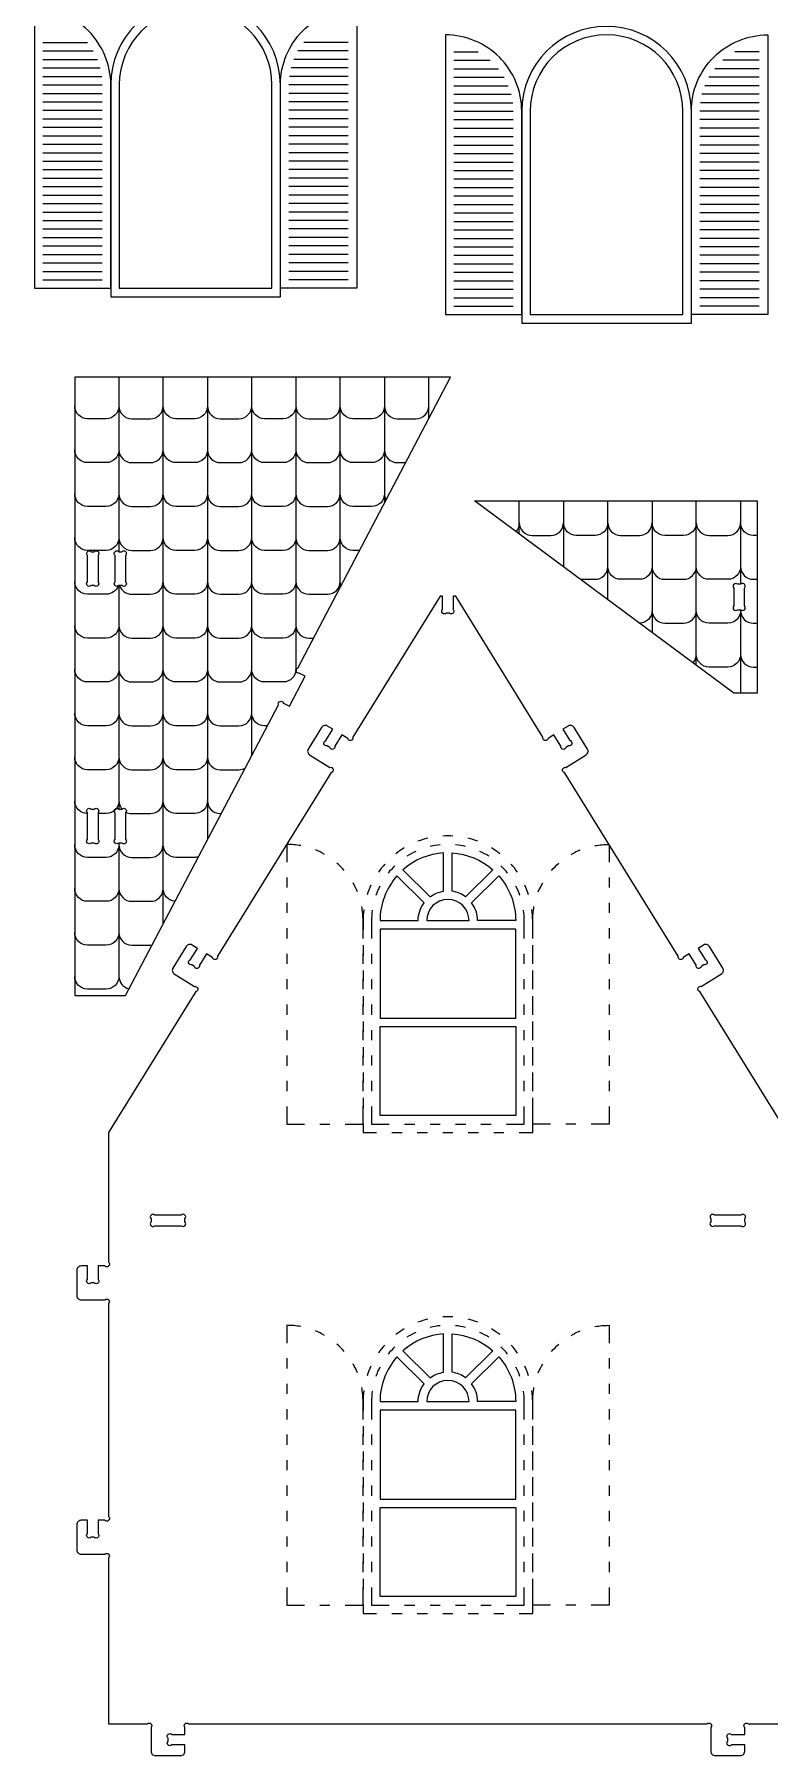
# Model space of a CAD drawing. Extents: x 3386 to 4524, y 988 to 1722.
# Drawn here: x 3386 to 3594, y 988.4 to 1475.6 of the extents above; entities that cross this region are included whole.
import ezdxf

# ---------------------------------------------------------------- set-up
doc = ezdxf.new("R2010")
doc.units = 0
doc.header["$MEASUREMENT"] = 0
doc.layers.add('LAYER1', color=18, linetype='CONTINUOUS')

msp = doc.modelspace()

# ---------------------------------------------------------------- linework, layer by layer
at = {"layer": 'LAYER1'}
for points in [[(3386, 1403.72), (3407.6, 1403.72), (3407.6, 1461.32, 0.414214), (3386, 1482.92)], [(3407.6, 1461.32), (3407.6, 1401.32), (3455.6, 1401.32), (3455.6, 1461.32, 1)], [(3410, 1461.32), (3410, 1403.72), (3453.2, 1403.72), (3453.2, 1461.32, 1)], [(3477.2, 1403.72), (3455.6, 1403.72), (3455.6, 1461.32, -0.414214), (3477.2, 1482.92)], [(3523.9, 1453.87), (3523.9, 1393.87), (3571.9, 1393.87), (3571.9, 1453.87, 1)], [(3502.3, 1396.27), (3523.9, 1396.27), (3523.9, 1453.87, 0.414214), (3502.3, 1475.47)], [(3526.3, 1453.87), (3526.3, 1396.27), (3569.5, 1396.27), (3569.5, 1453.87, 1)], [(3593.5, 1396.27), (3571.9, 1396.27), (3571.9, 1453.87, -0.414214), (3593.5, 1475.47)], [(3462.66, 1293.9), (3460.94, 1294.8, -1), (3460.5, 1296.23), (3503.74, 1378.53), (3397.4, 1378.53), (3397.4, 1203.56), (3411.8, 1203.56), (3455.04, 1285.85, -1), (3456.48, 1286.3), (3458.19, 1285.4)], [(3404, 1328.11), (3404, 1320.64, -1), (3402.93, 1319.57), (3402.06, 1319.57, -1), (3401, 1320.64), (3401, 1328.11, -1), (3402.06, 1329.17), (3402.93, 1329.17, -1)], [(3411.8, 1328.11), (3411.8, 1320.64, -1), (3410.73, 1319.57), (3409.86, 1319.57, -1), (3408.8, 1320.64), (3408.8, 1328.11, -1), (3409.86, 1329.17), (3410.73, 1329.17, -1)], [(3583.94, 1318.88), (3583.94, 1313.81, 1), (3585.01, 1312.74), (3585.88, 1312.74, 1), (3586.94, 1313.81), (3586.94, 1318.88, 1), (3585.88, 1319.94), (3585.01, 1319.94, 1)], [(3404, 1255.24), (3404, 1247.76, -1), (3402.93, 1246.7), (3402.06, 1246.7, -1), (3401, 1247.76), (3401, 1255.24, -1), (3402.06, 1256.3), (3402.93, 1256.3, -1)], [(3411.8, 1255.24), (3411.8, 1247.76, -1), (3410.73, 1246.7), (3409.86, 1246.7, -1), (3408.8, 1247.76), (3408.8, 1255.24, -1), (3409.86, 1256.3), (3410.73, 1256.3, -1)], [(3490.3, 1239.12), (3497.97, 1231.45, -0.125326), (3501.8, 1233.03), (3501.8, 1243.88, 0.166595)], [(3504.2, 1243.88, -0.166595), (3515.7, 1239.12), (3508.03, 1231.45, 0.125326), (3504.2, 1233.03)], [(3488.6, 1237.42, 0.182708), (3483.8, 1224.72), (3494.6, 1224.72, -0.161906), (3496.27, 1229.75)], [(3517.4, 1237.42, -0.182708), (3522.2, 1224.72), (3511.4, 1224.72, 0.161906), (3509.72, 1229.75)], [(3509, 1224.72, 1), (3497, 1224.72)], [(3420.06, 1138.36), (3427.53, 1138.36, 1), (3428.6, 1139.43), (3428.6, 1140.3, 1), (3427.53, 1141.36), (3420.06, 1141.36, 1), (3419, 1140.3), (3419, 1139.43, 1)], [(3578.46, 1138.36), (3585.93, 1138.36, 1), (3587, 1139.43), (3587, 1140.3, 1), (3585.93, 1141.36), (3578.46, 1141.36, 1), (3577.4, 1140.3), (3577.4, 1139.43, 1)], [(3490.3, 1102.96), (3497.97, 1095.29, -0.125326), (3501.8, 1096.88), (3501.8, 1107.73, 0.166595)], [(3504.2, 1107.73, -0.166595), (3515.7, 1102.96), (3508.03, 1095.29, 0.125326), (3504.2, 1096.88)], [(3488.6, 1101.26, 0.182708), (3483.8, 1088.56), (3494.6, 1088.56, -0.161906), (3496.27, 1093.59)], [(3517.4, 1101.26, -0.182708), (3522.2, 1088.56), (3511.4, 1088.56, 0.161906), (3509.72, 1093.59)], [(3509, 1088.56, 1), (3497, 1088.56)]]:
    msp.add_lwpolyline(points, format="xyb", close=True, dxfattribs=at)
for points in [[(3388.4, 1473.32), (3400.99, 1473.32)], [(3474.8, 1473.32), (3462.21, 1473.32)], [(3388.4, 1470.92), (3402.63, 1470.92)], [(3388.4, 1468.52), (3403.8, 1468.52)], [(3474.8, 1468.52), (3459.4, 1468.52)], [(3474.8, 1470.92), (3460.57, 1470.92)], [(3504.7, 1470.67), (3511.6, 1470.67)], [(3504.7, 1468.27), (3515, 1468.27)], [(3591.1, 1468.27), (3580.8, 1468.27)], [(3591.1, 1470.67), (3584.21, 1470.67)], [(3388.4, 1466.12), (3404.59, 1466.12)], [(3388.4, 1463.72), (3405.05, 1463.72)], [(3474.8, 1463.72), (3458.15, 1463.72)], [(3474.8, 1466.12), (3458.61, 1466.12)], [(3504.7, 1465.87), (3517.29, 1465.87)], [(3504.7, 1463.47), (3518.93, 1463.47)], [(3591.1, 1463.47), (3576.87, 1463.47)], [(3591.1, 1465.87), (3578.51, 1465.87)], [(3388.4, 1461.32), (3405.2, 1461.32)], [(3388.4, 1458.92), (3405.2, 1458.92)], [(3474.8, 1461.32), (3458, 1461.32)], [(3474.8, 1458.92), (3458, 1458.92)], [(3504.7, 1461.07), (3520.1, 1461.07)], [(3504.7, 1458.67), (3520.89, 1458.67)], [(3591.1, 1458.67), (3574.91, 1458.67)], [(3591.1, 1461.07), (3575.7, 1461.07)], [(3388.4, 1456.52), (3405.2, 1456.52)], [(3388.4, 1454.12), (3405.2, 1454.12)], [(3474.8, 1456.52), (3458, 1456.52)], [(3474.8, 1454.12), (3458, 1454.12)], [(3504.7, 1456.27), (3521.35, 1456.27)], [(3504.7, 1453.87), (3521.5, 1453.87)], [(3591.1, 1453.87), (3574.3, 1453.87)], [(3591.1, 1456.27), (3574.45, 1456.27)], [(3388.4, 1451.72), (3405.2, 1451.72)], [(3388.4, 1449.32), (3405.2, 1449.32)], [(3474.8, 1451.72), (3458, 1451.72)], [(3474.8, 1449.32), (3458, 1449.32)], [(3504.7, 1451.47), (3521.5, 1451.47)], [(3504.7, 1449.07), (3521.5, 1449.07)], [(3591.1, 1451.47), (3574.3, 1451.47)], [(3591.1, 1449.07), (3574.3, 1449.07)], [(3388.4, 1446.92), (3405.2, 1446.92)], [(3388.4, 1444.52), (3405.2, 1444.52)], [(3474.8, 1446.92), (3458, 1446.92)], [(3474.8, 1444.52), (3458, 1444.52)], [(3504.7, 1446.67), (3521.5, 1446.67)], [(3504.7, 1444.27), (3521.5, 1444.27)], [(3591.1, 1446.67), (3574.3, 1446.67)], [(3591.1, 1444.27), (3574.3, 1444.27)], [(3388.4, 1442.12), (3405.2, 1442.12)], [(3388.4, 1439.72), (3405.2, 1439.72)], [(3474.8, 1442.12), (3458, 1442.12)], [(3474.8, 1439.72), (3458, 1439.72)], [(3504.7, 1441.87), (3521.5, 1441.87)], [(3504.7, 1439.47), (3521.5, 1439.47)], [(3591.1, 1441.87), (3574.3, 1441.87)], [(3591.1, 1439.47), (3574.3, 1439.47)], [(3388.4, 1437.32), (3405.2, 1437.32)], [(3388.4, 1434.92), (3405.2, 1434.92)], [(3388.4, 1432.52), (3405.2, 1432.52)], [(3474.8, 1437.32), (3458, 1437.32)], [(3474.8, 1434.92), (3458, 1434.92)], [(3474.8, 1432.52), (3458, 1432.52)], [(3504.7, 1437.07), (3521.5, 1437.07)], [(3504.7, 1434.67), (3521.5, 1434.67)], [(3591.1, 1437.07), (3574.3, 1437.07)], [(3591.1, 1434.67), (3574.3, 1434.67)], [(3388.4, 1430.12), (3405.2, 1430.12)], [(3388.4, 1427.72), (3405.2, 1427.72)], [(3474.8, 1430.12), (3458, 1430.12)], [(3474.8, 1427.72), (3458, 1427.72)], [(3504.7, 1432.27), (3521.5, 1432.27)], [(3504.7, 1429.87), (3521.5, 1429.87)], [(3591.1, 1432.27), (3574.3, 1432.27)], [(3591.1, 1429.87), (3574.3, 1429.87)], [(3388.4, 1425.32), (3405.2, 1425.32)], [(3388.4, 1422.92), (3405.2, 1422.92)], [(3474.8, 1425.32), (3458, 1425.32)], [(3474.8, 1422.92), (3458, 1422.92)], [(3504.7, 1427.47), (3521.5, 1427.47)], [(3504.7, 1425.07), (3521.5, 1425.07)], [(3591.1, 1427.47), (3574.3, 1427.47)], [(3591.1, 1425.07), (3574.3, 1425.07)], [(3388.4, 1420.52), (3405.2, 1420.52)], [(3388.4, 1418.12), (3405.2, 1418.12)], [(3474.8, 1420.52), (3458, 1420.52)], [(3474.8, 1418.12), (3458, 1418.12)], [(3504.7, 1422.67), (3521.5, 1422.67)], [(3504.7, 1420.27), (3521.5, 1420.27)], [(3504.7, 1417.87), (3521.5, 1417.87)], [(3591.1, 1422.67), (3574.3, 1422.67)], [(3591.1, 1420.27), (3574.3, 1420.27)], [(3591.1, 1417.87), (3574.3, 1417.87)], [(3388.4, 1415.72), (3405.2, 1415.72)], [(3388.4, 1413.32), (3405.2, 1413.32)], [(3474.8, 1415.72), (3458, 1415.72)], [(3474.8, 1413.32), (3458, 1413.32)], [(3504.7, 1415.47), (3521.5, 1415.47)], [(3504.7, 1413.07), (3521.5, 1413.07)], [(3591.1, 1415.47), (3574.3, 1415.47)], [(3591.1, 1413.07), (3574.3, 1413.07)], [(3388.4, 1410.92), (3405.2, 1410.92)], [(3388.4, 1408.52), (3405.2, 1408.52)], [(3474.8, 1410.92), (3458, 1410.92)], [(3474.8, 1408.52), (3458, 1408.52)], [(3504.7, 1410.67), (3521.5, 1410.67)], [(3504.7, 1408.27), (3521.5, 1408.27)], [(3591.1, 1410.67), (3574.3, 1410.67)], [(3591.1, 1408.27), (3574.3, 1408.27)], [(3388.4, 1406.12), (3405.2, 1406.12)], [(3474.8, 1406.12), (3458, 1406.12)], [(3504.7, 1405.87), (3521.5, 1405.87)], [(3504.7, 1403.47), (3521.5, 1403.47)], [(3591.1, 1405.87), (3574.3, 1405.87)], [(3591.1, 1403.47), (3574.3, 1403.47)], [(3504.7, 1401.07), (3521.5, 1401.07)], [(3504.7, 1398.67), (3521.5, 1398.67)], [(3591.1, 1401.07), (3574.3, 1401.07)], [(3591.1, 1398.67), (3574.3, 1398.67)], [(3409.92, 1378.53), (3409.92, 1329.17)], [(3422.44, 1223.82), (3422.44, 1378.53)], [(3434.97, 1378.53), (3434.97, 1247.65)], [(3447.49, 1271.48), (3447.49, 1378.53)], [(3460.01, 1378.53), (3460.01, 1295.32)], [(3472.54, 1319.15), (3472.54, 1378.53)], [(3485.06, 1378.53), (3485.06, 1342.98)], [(3497.59, 1366.81), (3497.59, 1378.53)], [(3523.22, 1334.16), (3523.22, 1343.54)], [(3535.74, 1343.54), (3535.74, 1324.88)], [(3548.27, 1315.59), (3548.27, 1343.54)], [(3560.79, 1343.54), (3560.79, 1306.31)], [(3573.31, 1297.02), (3573.31, 1343.54)], [(3585.84, 1343.54), (3585.84, 1319.94)], [(3409.92, 1319.57), (3409.92, 1256.3)], [(3585.84, 1312.74), (3585.84, 1289.14)], [(3457.4, 1236.98), (3457.4, 1234.1)], [(3548.6, 1236.98), (3548.6, 1234.1)], [(3457.4, 1229.77), (3457.4, 1226.89)], [(3548.6, 1229.77), (3548.6, 1226.89)], [(3479, 1224.72), (3479, 1222.1)], [(3481.4, 1224.72), (3481.4, 1219.69)], [(3457.4, 1222.57), (3457.4, 1219.69)], [(3548.6, 1222.57), (3548.6, 1219.69)], [(3457.4, 1215.36), (3457.4, 1212.48)], [(3479, 1217.77), (3479, 1214.89)], [(3479, 1212.49), (3479, 1215.37)], [(3481.4, 1215.37), (3481.4, 1212.49)], [(3524.6, 1212.49), (3524.6, 1215.37)], [(3527, 1214.89), (3527, 1217.77)], [(3527, 1212.49), (3527, 1215.37)], [(3548.6, 1215.36), (3548.6, 1212.48)], [(3479, 1210.57), (3479, 1207.69)], [(3527, 1207.69), (3527, 1210.57)], [(3457.4, 1208.16), (3457.4, 1205.28)], [(3479, 1205.28), (3479, 1208.17)], [(3481.4, 1208.17), (3481.4, 1205.28)], [(3524.6, 1205.28), (3524.6, 1208.17)], [(3527, 1205.28), (3527, 1208.17)], [(3548.6, 1208.16), (3548.6, 1205.28)], [(3457.4, 1200.95), (3457.4, 1198.07)], [(3479, 1203.36), (3479, 1200.48)], [(3479, 1198.08), (3479, 1200.96)], [(3481.4, 1200.96), (3481.4, 1198.08)], [(3524.6, 1198.08), (3524.6, 1200.96)], [(3527, 1200.48), (3527, 1203.36)], [(3527, 1198.08), (3527, 1200.96)], [(3548.6, 1200.95), (3548.6, 1198.07)], [(3457.4, 1193.75), (3457.4, 1190.87)], [(3479, 1196.16), (3479, 1193.28)], [(3479, 1190.87), (3479, 1193.76)], [(3481.4, 1193.76), (3481.4, 1190.87)], [(3524.6, 1190.87), (3524.6, 1193.76)], [(3527, 1193.28), (3527, 1196.16)], [(3527, 1190.87), (3527, 1193.76)], [(3548.6, 1193.75), (3548.6, 1190.87)], [(3479, 1188.95), (3479, 1186.07)], [(3527, 1186.07), (3527, 1188.95)], [(3457.4, 1186.54), (3457.4, 1183.66)], [(3479, 1183.67), (3479, 1186.55)], [(3481.4, 1186.55), (3481.4, 1183.67)], [(3524.6, 1183.67), (3524.6, 1186.55)], [(3527, 1183.67), (3527, 1186.55)], [(3548.6, 1186.54), (3548.6, 1183.66)], [(3457.4, 1179.34), (3457.4, 1176.46)], [(3479, 1181.75), (3479, 1178.87)], [(3479, 1176.47), (3479, 1179.35)], [(3481.4, 1179.35), (3481.4, 1176.47)], [(3524.6, 1176.47), (3524.6, 1179.35)], [(3527, 1178.87), (3527, 1181.75)], [(3527, 1176.47), (3527, 1179.35)], [(3548.6, 1179.34), (3548.6, 1176.46)], [(3479, 1174.54), (3479, 1171.66)], [(3527, 1171.66), (3527, 1174.54)], [(3457.4, 1172.14), (3457.4, 1167.12)], [(3473.96, 1167.12), (3479, 1167.12), (3479, 1172.14)], [(3481.4, 1172.14), (3481.4, 1167.12), (3486.43, 1167.12)], [(3519.57, 1167.12), (3524.6, 1167.12), (3524.6, 1172.14)], [(3532.03, 1167.12), (3527, 1167.12), (3527, 1172.14)], [(3548.6, 1172.14), (3548.6, 1167.12)], [(3457.4, 1167.12), (3462.43, 1167.12)], [(3466.76, 1167.12), (3469.64, 1167.12)], [(3479, 1167.34), (3479, 1164.72), (3482.82, 1164.72)], [(3487.15, 1164.72), (3490.03, 1164.72)], [(3490.75, 1167.12), (3493.63, 1167.12)], [(3494.35, 1164.72), (3497.23, 1164.72)], [(3497.95, 1167.12), (3500.84, 1167.12)], [(3501.56, 1164.72), (3504.44, 1164.72)], [(3505.16, 1167.12), (3508.04, 1167.12)], [(3508.76, 1164.72), (3511.64, 1164.72)], [(3512.36, 1167.12), (3515.24, 1167.12)], [(3515.97, 1164.72), (3518.85, 1164.72)], [(3523.17, 1164.72), (3527, 1164.72), (3527, 1167.34)], [(3539.24, 1167.12), (3536.36, 1167.12)], [(3548.6, 1167.12), (3543.56, 1167.12)], [(3457.4, 1100.82), (3457.4, 1097.94)], [(3548.6, 1100.82), (3548.6, 1097.94)], [(3457.4, 1093.62), (3457.4, 1090.74)], [(3548.6, 1093.62), (3548.6, 1090.74)], [(3479, 1088.56), (3479, 1085.94)], [(3481.4, 1088.56), (3481.4, 1083.54)], [(3457.4, 1086.41), (3457.4, 1083.53)], [(3548.6, 1086.41), (3548.6, 1083.53)], [(3457.4, 1079.21), (3457.4, 1076.33)], [(3479, 1081.62), (3479, 1078.74)], [(3479, 1076.33), (3479, 1079.22)], [(3481.4, 1079.22), (3481.4, 1076.33)], [(3524.6, 1076.33), (3524.6, 1079.22)], [(3527, 1078.74), (3527, 1081.62)], [(3527, 1076.33), (3527, 1079.22)], [(3548.6, 1079.21), (3548.6, 1076.33)], [(3457.4, 1072), (3457.4, 1069.12)], [(3479, 1074.41), (3479, 1071.53)], [(3479, 1069.13), (3479, 1072.01)], [(3481.4, 1072.01), (3481.4, 1069.13)], [(3524.6, 1069.13), (3524.6, 1072.01)], [(3527, 1071.53), (3527, 1074.41)], [(3527, 1069.13), (3527, 1072.01)], [(3548.6, 1072), (3548.6, 1069.12)], [(3479, 1067.21), (3479, 1064.33)], [(3527, 1064.33), (3527, 1067.21)], [(3457.4, 1064.8), (3457.4, 1061.92)], [(3479, 1061.92), (3479, 1064.81)], [(3481.4, 1064.81), (3481.4, 1061.92)], [(3524.6, 1061.92), (3524.6, 1064.81)], [(3527, 1061.92), (3527, 1064.81)], [(3548.6, 1064.8), (3548.6, 1061.92)], [(3457.4, 1057.6), (3457.4, 1054.71)], [(3479, 1060), (3479, 1057.12)], [(3479, 1054.72), (3479, 1057.6)], [(3481.4, 1057.6), (3481.4, 1054.72)], [(3524.6, 1054.72), (3524.6, 1057.6)], [(3527, 1057.12), (3527, 1060)], [(3527, 1054.72), (3527, 1057.6)], [(3548.6, 1057.6), (3548.6, 1054.71)], [(3479, 1052.8), (3479, 1049.92)], [(3527, 1049.92), (3527, 1052.8)], [(3457.4, 1050.39), (3457.4, 1047.51)], [(3479, 1047.52), (3479, 1050.4)], [(3481.4, 1050.4), (3481.4, 1047.52)], [(3524.6, 1047.52), (3524.6, 1050.4)], [(3527, 1047.52), (3527, 1050.4)], [(3548.6, 1050.39), (3548.6, 1047.51)], [(3457.4, 1043.19), (3457.4, 1040.3)], [(3479, 1045.6), (3479, 1042.71)], [(3479, 1040.31), (3479, 1043.19)], [(3481.4, 1043.19), (3481.4, 1040.31)], [(3524.6, 1040.31), (3524.6, 1043.19)], [(3527, 1042.71), (3527, 1045.6)], [(3527, 1040.31), (3527, 1043.19)], [(3548.6, 1043.19), (3548.6, 1040.3)], [(3479, 1038.39), (3479, 1035.51)], [(3527, 1035.51), (3527, 1038.39)], [(3457.4, 1035.98), (3457.4, 1030.96)], [(3473.96, 1030.96), (3479, 1030.96), (3479, 1035.99)], [(3481.4, 1035.99), (3481.4, 1030.96), (3486.43, 1030.96)], [(3519.57, 1030.96), (3524.6, 1030.96), (3524.6, 1035.99)], [(3532.03, 1030.96), (3527, 1030.96), (3527, 1035.99)], [(3548.6, 1035.98), (3548.6, 1030.96)], [(3457.4, 1030.96), (3462.43, 1030.96)], [(3466.76, 1030.96), (3469.64, 1030.96)], [(3479, 1031.19), (3479, 1028.56), (3482.82, 1028.56)], [(3487.15, 1028.56), (3490.03, 1028.56)], [(3490.75, 1030.96), (3493.63, 1030.96)], [(3494.35, 1028.56), (3497.23, 1028.56)], [(3497.95, 1030.96), (3500.84, 1030.96)], [(3501.56, 1028.56), (3504.44, 1028.56)], [(3505.16, 1030.96), (3508.04, 1030.96)], [(3508.76, 1028.56), (3511.64, 1028.56)], [(3512.36, 1030.96), (3515.24, 1030.96)], [(3515.97, 1028.56), (3518.85, 1028.56)], [(3523.17, 1028.56), (3527, 1028.56), (3527, 1031.19)], [(3539.24, 1030.96), (3536.36, 1030.96)], [(3548.6, 1030.96), (3543.56, 1030.96)]]:
    msp.add_lwpolyline(points, dxfattribs=at)
for points in [[(3409.92, 1370.41, -0.414214), (3406.32, 1366.81), (3401, 1366.81, -0.414214), (3397.4, 1370.41)], [(3409.92, 1370.41, 0.414214), (3413.52, 1366.81), (3418.84, 1366.81, 0.414214), (3422.44, 1370.41)], [(3434.97, 1370.41, -0.414214), (3431.37, 1366.81), (3426.04, 1366.81, -0.414214), (3422.44, 1370.41)], [(3434.97, 1370.41, 0.414214), (3438.57, 1366.81), (3443.89, 1366.81, 0.414214), (3447.49, 1370.41)], [(3460.01, 1370.41, -0.414214), (3456.41, 1366.81), (3451.09, 1366.81, -0.414214), (3447.49, 1370.41)], [(3460.01, 1370.41, 0.414214), (3463.61, 1366.81), (3468.94, 1366.81, 0.414214), (3472.54, 1370.41)], [(3485.06, 1370.41, -0.414214), (3481.46, 1366.81), (3476.14, 1366.81, -0.414214), (3472.54, 1370.41)], [(3485.06, 1370.41, 0.414214), (3488.66, 1366.81), (3493.99, 1366.81, 0.414214), (3497.59, 1370.41)], [(3409.92, 1357.99, -0.414214), (3406.32, 1354.39), (3401, 1354.39, -0.414214), (3397.4, 1357.99)], [(3409.92, 1357.99, 0.414214), (3413.52, 1354.39), (3418.84, 1354.39, 0.414214), (3422.44, 1357.99)], [(3434.97, 1357.99, -0.414214), (3431.37, 1354.39), (3426.04, 1354.39, -0.414214), (3422.44, 1357.99)], [(3434.97, 1357.99, 0.414214), (3438.57, 1354.39), (3443.89, 1354.39, 0.414214), (3447.49, 1357.99)], [(3460.01, 1357.99, -0.414214), (3456.41, 1354.39), (3451.09, 1354.39, -0.414214), (3447.49, 1357.99)], [(3460.01, 1357.99, 0.414214), (3463.61, 1354.39), (3468.94, 1354.39, 0.414214), (3472.54, 1357.99)], [(3485.06, 1357.99, -0.414214), (3481.46, 1354.39), (3476.14, 1354.39, -0.414214), (3472.54, 1357.99)], [(3485.06, 1357.99, 0.414214), (3488.66, 1354.39), (3491.06, 1354.39)], [(3409.92, 1345.57, -0.414214), (3406.32, 1341.97), (3401, 1341.97, -0.414214), (3397.4, 1345.57)], [(3409.92, 1345.57, 0.414214), (3413.52, 1341.97), (3418.84, 1341.97, 0.414214), (3422.44, 1345.57)], [(3434.97, 1345.57, -0.414214), (3431.37, 1341.97), (3426.04, 1341.97, -0.414214), (3422.44, 1345.57)], [(3434.97, 1345.57, 0.414214), (3438.57, 1341.97), (3443.89, 1341.97, 0.414214), (3447.49, 1345.57)], [(3460.01, 1345.57, -0.414214), (3456.41, 1341.97), (3451.09, 1341.97, -0.414214), (3447.49, 1345.57)], [(3460.01, 1345.57, 0.414214), (3463.61, 1341.97), (3468.94, 1341.97, 0.414214), (3472.54, 1345.57)], [(3485.06, 1345.57, -0.414214), (3481.46, 1341.97), (3476.14, 1341.97, -0.414214), (3472.54, 1345.57)], [(3485.06, 1345.57, 0.126595), (3485.51, 1343.83)], [(3523.22, 1337.37, -0.191627), (3522.24, 1334.89)], [(3523.22, 1337.37, 0.414214), (3526.82, 1333.77), (3532.14, 1333.77, 0.414214), (3535.74, 1337.37)], [(3548.27, 1337.37, -0.414214), (3544.67, 1333.77), (3539.34, 1333.77, -0.414214), (3535.74, 1337.37)], [(3548.27, 1337.37, 0.414214), (3551.87, 1333.77), (3557.19, 1333.77, 0.414214), (3560.79, 1337.37)], [(3573.31, 1337.37, -0.414214), (3569.71, 1333.77), (3564.39, 1333.77, -0.414214), (3560.79, 1337.37)], [(3573.31, 1337.37, 0.414214), (3576.91, 1333.77), (3582.24, 1333.77, 0.414214), (3585.84, 1337.37)], [(3590.54, 1333.77), (3589.44, 1333.77, -0.414214), (3585.84, 1337.37)], [(3409.92, 1333.15, -0.414214), (3406.32, 1329.55), (3401, 1329.55, -0.414214), (3397.4, 1333.15)], [(3409.92, 1333.15, 0.414214), (3413.52, 1329.55), (3418.84, 1329.55, 0.414214), (3422.44, 1333.15)], [(3434.97, 1333.15, -0.414214), (3431.37, 1329.55), (3426.04, 1329.55, -0.414214), (3422.44, 1333.15)], [(3434.97, 1333.15, 0.414214), (3438.57, 1329.55), (3443.89, 1329.55, 0.414214), (3447.49, 1333.15)], [(3460.01, 1333.15, -0.414214), (3456.41, 1329.55), (3451.09, 1329.55, -0.414214), (3447.49, 1333.15)], [(3460.01, 1333.15, 0.414214), (3463.61, 1329.55), (3468.94, 1329.55, 0.414214), (3472.54, 1333.15)], [(3478, 1329.55), (3476.14, 1329.55, -0.414214), (3472.54, 1333.15)], [(3409.73, 1319.57, -0.321452), (3406.32, 1317.13), (3401, 1317.13, -0.414214), (3397.4, 1320.73)], [(3410.11, 1319.57, 0.321452), (3413.52, 1317.13), (3418.84, 1317.13, 0.414214), (3422.44, 1320.73)], [(3434.97, 1320.73, -0.414214), (3431.37, 1317.13), (3426.04, 1317.13, -0.414214), (3422.44, 1320.73)], [(3434.97, 1320.73, 0.414214), (3438.57, 1317.13), (3443.89, 1317.13, 0.414214), (3447.49, 1320.73)], [(3460.01, 1320.73, -0.414214), (3456.41, 1317.13), (3451.09, 1317.13, -0.414214), (3447.49, 1320.73)], [(3460.01, 1320.73, 0.414214), (3463.61, 1317.13), (3468.94, 1317.13, 0.414214), (3472.54, 1320.73)], [(3472.74, 1319.54, -0.084679), (3472.54, 1320.73)], [(3535.74, 1324.95, -0.004646), (3535.74, 1324.88)], [(3535.74, 1324.95, 0.004711), (3535.74, 1324.88)], [(3540.51, 1321.35), (3544.67, 1321.35, 0.414214), (3548.27, 1324.95)], [(3560.79, 1324.95, -0.414214), (3557.19, 1321.35), (3551.87, 1321.35, -0.414214), (3548.27, 1324.95)], [(3560.79, 1324.95, 0.414214), (3564.39, 1321.35), (3569.71, 1321.35, 0.414214), (3573.31, 1324.95)], [(3585.84, 1324.95, -0.414214), (3582.24, 1321.35), (3576.91, 1321.35, -0.414214), (3573.31, 1324.95)], [(3585.84, 1324.95, 0.414214), (3589.44, 1321.35), (3590.54, 1321.35)], [(3599, 1164.72), (3574.33, 1204.65, -1), (3574.68, 1206.11), (3580.41, 1209.66, 0.414214), (3580.8, 1211.31), (3577.02, 1217.43, 0.414214), (3575.36, 1217.82), (3573.83, 1216.88), (3575.8, 1213.7, -1), (3575.45, 1212.23), (3574.71, 1211.78, -1), (3573.24, 1212.12), (3571.28, 1215.3), (3569.63, 1214.28, -1), (3568.17, 1214.63), (3536.04, 1266.65, -1), (3536.38, 1268.12), (3542.11, 1271.66, 0.414214), (3542.51, 1273.31), (3538.72, 1279.43, 0.414214), (3537.07, 1279.82), (3535.54, 1278.88), (3537.5, 1275.7, -1), (3537.16, 1274.24), (3536.41, 1273.78, -1), (3534.95, 1274.12), (3532.99, 1277.3), (3531.34, 1276.28, -1), (3529.88, 1276.63), (3505.21, 1316.56), (3504.5, 1316.56), (3504.5, 1312.83, -1), (3503.43, 1311.76), (3502.56, 1311.76, -1), (3501.5, 1312.83), (3501.5, 1316.56), (3500.78, 1316.56), (3476.12, 1276.63, -1), (3474.66, 1276.28), (3473.01, 1277.3), (3471.04, 1274.12, -1), (3469.58, 1273.78), (3468.84, 1274.24, -1), (3468.49, 1275.7), (3470.46, 1278.88), (3468.92, 1279.82, 0.414214), (3467.27, 1279.43), (3463.49, 1273.31, 0.414214), (3463.88, 1271.66), (3469.61, 1268.12, -1), (3469.96, 1266.65), (3437.82, 1214.63, -1), (3436.36, 1214.28), (3434.71, 1215.3), (3432.75, 1212.12, -1), (3431.29, 1211.78), (3430.54, 1212.23, -1), (3430.2, 1213.7), (3432.16, 1216.88), (3430.63, 1217.82, 0.414214), (3428.98, 1217.43), (3425.19, 1211.31, 0.414214), (3425.58, 1209.66), (3431.32, 1206.11, -1), (3431.66, 1204.65), (3407, 1164.72), (3407, 1128.03, -1), (3405.93, 1126.96), (3404, 1126.96), (3404, 1123.23, -1), (3402.93, 1122.16), (3402.06, 1122.16, -1), (3401, 1123.23), (3401, 1126.96), (3399.2, 1126.96, 0.414214), (3398, 1125.76), (3398, 1118.56, 0.414214), (3399.2, 1117.36), (3405.93, 1117.36, -1), (3407, 1116.3), (3407, 1056.03, -1), (3405.93, 1054.96), (3404, 1054.96), (3404, 1051.23, -1), (3402.93, 1050.16), (3402.06, 1050.16, -1), (3401, 1051.23), (3401, 1054.96), (3399.2, 1054.96, 0.414214), (3398, 1053.76), (3398, 1046.56, 0.414214), (3399.2, 1045.36), (3405.93, 1045.36, -1), (3407, 1044.3), (3407, 997.36), (3417.93, 997.36, -1), (3419, 996.3), (3419, 989.56, 0.414214), (3420.2, 988.36), (3427.4, 988.36, 0.414214), (3428.6, 989.56), (3428.6, 991.36), (3424.86, 991.36, -1), (3423.8, 992.43), (3423.8, 993.3, -1), (3424.86, 994.36), (3428.6, 994.36), (3428.6, 996.3, -1), (3429.66, 997.36), (3576.33, 997.36, -1), (3577.4, 996.3), (3577.4, 989.56, 0.414214), (3578.6, 988.36), (3585.8, 988.36, 0.414214), (3587, 989.56), (3587, 991.36), (3583.26, 991.36, -1), (3582.2, 992.43), (3582.2, 993.3, -1), (3583.26, 994.36), (3587, 994.36), (3587, 996.3, -1), (3588.06, 997.36), (3599, 997.36)], [(3560.79, 1312.53, -0.40858), (3557.26, 1308.93)], [(3560.79, 1312.53, 0.414214), (3564.39, 1308.93), (3569.71, 1308.93, 0.414214), (3573.31, 1312.53)], [(3585.84, 1312.53, -0.414214), (3582.24, 1308.93), (3576.91, 1308.93, -0.414214), (3573.31, 1312.53)], [(3585.84, 1312.53, 0.414214), (3589.44, 1308.93), (3590.54, 1308.93)], [(3409.92, 1308.31, -0.414214), (3406.32, 1304.71), (3401, 1304.71, -0.414214), (3397.4, 1308.31)], [(3409.92, 1308.31, 0.414214), (3413.52, 1304.71), (3418.84, 1304.71, 0.414214), (3422.44, 1308.31)], [(3434.97, 1308.31, -0.414214), (3431.37, 1304.71), (3426.04, 1304.71, -0.414214), (3422.44, 1308.31)], [(3434.97, 1308.31, 0.414214), (3438.57, 1304.71), (3443.89, 1304.71, 0.414214), (3447.49, 1308.31)], [(3460.01, 1308.31, -0.414214), (3456.41, 1304.71), (3451.09, 1304.71, -0.414214), (3447.49, 1308.31)], [(3460.01, 1308.31, 0.414214), (3463.61, 1304.71), (3464.95, 1304.71)], [(3572.4, 1297.7, 0.184596), (3573.31, 1300.11)], [(3585.84, 1300.11, -0.414214), (3582.24, 1296.51), (3576.91, 1296.51, -0.414214), (3573.31, 1300.11)], [(3585.84, 1300.11, 0.414214), (3589.44, 1296.51), (3590.54, 1296.51)], [(3409.92, 1295.89, -0.414214), (3406.32, 1292.29), (3401, 1292.29, -0.414214), (3397.4, 1295.89)], [(3409.92, 1295.89, 0.414214), (3413.52, 1292.29), (3418.84, 1292.29, 0.414214), (3422.44, 1295.89)], [(3434.97, 1295.89, -0.414214), (3431.37, 1292.29), (3426.04, 1292.29, -0.414214), (3422.44, 1295.89)], [(3434.97, 1295.89, 0.414214), (3438.57, 1292.29), (3443.89, 1292.29, 0.414214), (3447.49, 1295.89)], [(3460.01, 1295.89, -0.414213), (3456.41, 1292.29), (3451.09, 1292.29, -0.414214), (3447.49, 1295.89)], [(3460.01, 1295.89, 0.035229), (3460.05, 1295.38)], [(3409.92, 1283.47, -0.414214), (3406.32, 1279.87), (3401, 1279.87, -0.414214), (3397.4, 1283.47)], [(3409.92, 1283.47, 0.414214), (3413.52, 1279.87), (3418.84, 1279.87, 0.414214), (3422.44, 1283.47)], [(3434.97, 1283.47, -0.414214), (3431.37, 1279.87), (3426.04, 1279.87, -0.414214), (3422.44, 1283.47)], [(3434.97, 1283.47, 0.414214), (3438.57, 1279.87), (3443.89, 1279.87, 0.414214), (3447.49, 1283.47)], [(3451.9, 1279.87), (3451.09, 1279.87, -0.414214), (3447.49, 1283.47)], [(3409.92, 1271.05, -0.414214), (3406.32, 1267.45), (3401, 1267.45, -0.414214), (3397.4, 1271.05)], [(3409.92, 1271.05, 0.414214), (3413.52, 1267.45), (3418.84, 1267.45, 0.414214), (3422.44, 1271.05)], [(3434.97, 1271.05, -0.414214), (3431.37, 1267.45), (3426.04, 1267.45, -0.414214), (3422.44, 1271.05)], [(3434.97, 1271.05, 0.414214), (3438.57, 1267.45), (3443.89, 1267.45, 0.124045), (3445.6, 1267.88)], [(3401, 1255.03, -0.414214), (3397.4, 1258.63)], [(3409.92, 1258.63, -0.414214), (3406.32, 1255.03), (3404, 1255.03)], [(3409.92, 1258.63, 0.177786), (3410.77, 1256.3)], [(3411.8, 1255.47, 0.125481), (3413.52, 1255.03), (3418.84, 1255.03, 0.414214), (3422.44, 1258.63)], [(3434.97, 1258.63, -0.414214), (3431.37, 1255.03), (3426.04, 1255.03, -0.414214), (3422.44, 1258.63)], [(3434.97, 1258.63, 0.414214), (3438.57, 1255.03), (3438.84, 1255.03)], [(3497.29, 1248.03, 0.030028), (3494.54, 1247.18)], [(3504.44, 1248.67, 0.030028), (3501.56, 1248.67)], [(3511.46, 1247.18, 0.030028), (3508.71, 1248.03)], [(3409.92, 1246.21, -0.414214), (3406.32, 1242.61), (3401, 1242.61, -0.414214), (3397.4, 1246.21)], [(3409.92, 1246.7), (3409.92, 1208.95, 0.354693), (3412.78, 1205.43)], [(3409.92, 1246.21, 0.414214), (3413.52, 1242.61), (3418.84, 1242.61, 0.414214), (3422.44, 1246.21)], [(3432.4, 1242.76, -0.072634), (3431.37, 1242.61), (3426.04, 1242.61, -0.414214), (3422.44, 1246.21)], [(3461.37, 1245.95, 0.046286), (3457.4, 1246.32), (3457.4, 1241.3)], [(3468.1, 1243.48, 0.033367), (3465.51, 1244.74)], [(3490.65, 1245.3, 0.030028), (3488.27, 1243.67)], [(3493.92, 1244.32, 0.033367), (3491.4, 1242.94)], [(3500.84, 1246.21, 0.033367), (3498, 1245.73)], [(3507.99, 1245.73, 0.033367), (3505.15, 1246.21)], [(3514.6, 1242.94, 0.033367), (3512.07, 1244.32)], [(3517.72, 1243.67, 0.030028), (3515.34, 1245.3)], [(3537.89, 1243.48, -0.033367), (3540.48, 1244.74)], [(3544.62, 1245.95, -0.046286), (3548.6, 1246.32), (3548.6, 1241.3)], [(3473.65, 1238.94, 0.033367), (3471.62, 1240.98)], [(3485.12, 1240.73, 0.030028), (3483.33, 1238.47)], [(3488, 1240.27, 0.033367), (3486.07, 1238.13)], [(3519.92, 1238.13, 0.033367), (3517.99, 1240.27)], [(3522.67, 1238.47, 0.030028), (3520.88, 1240.73)], [(3532.34, 1238.94, -0.033367), (3534.38, 1240.98)], [(3409.92, 1233.79, -0.414214), (3406.32, 1230.19), (3401, 1230.19, -0.414214), (3397.4, 1233.79)], [(3409.92, 1233.79, 0.414214), (3413.52, 1230.19), (3418.84, 1230.19, 0.414214), (3422.44, 1233.79)], [(3425.79, 1230.2, -0.394173), (3422.44, 1233.79)], [(3477.41, 1232.83, 0.033367), (3476.16, 1235.42)], [(3481.18, 1234.72, 0.030028), (3480.14, 1232.04)], [(3483.74, 1234.5, 0.033367), (3482.61, 1231.85)], [(3523.38, 1231.85, 0.033367), (3522.25, 1234.5)], [(3525.85, 1232.04, 0.030028), (3524.81, 1234.72)], [(3528.58, 1232.83, -0.033367), (3529.84, 1235.42)], [(3479, 1219.69), (3479, 1224.72, 0.046286), (3478.63, 1228.69)], [(3527, 1219.69), (3527, 1224.72, -0.046286), (3527.37, 1228.69)], [(3479.2, 1227.83, 0.03248), (3479, 1224.72)], [(3481.6, 1227.66, 0.03415), (3481.4, 1224.72)], [(3524.6, 1219.69), (3524.6, 1224.72, 0.03415), (3524.4, 1227.66)], [(3527, 1222.1), (3527, 1224.72, 0.03248), (3526.79, 1227.83)], [(3409.92, 1221.37, -0.414214), (3406.32, 1217.77), (3401, 1217.77, -0.414214), (3397.4, 1221.37)], [(3409.92, 1221.37, 0.414214), (3413.52, 1217.77), (3418.84, 1217.77, 0.030283), (3419.28, 1217.8)], [(3409.92, 1208.95, -0.414214), (3406.32, 1205.35), (3401, 1205.35, -0.414214), (3397.4, 1208.95)], [(3497.29, 1111.87, 0.030028), (3494.54, 1111.02)], [(3504.44, 1112.52, 0.030028), (3501.56, 1112.52)], [(3511.46, 1111.02, 0.030028), (3508.71, 1111.87)], [(3461.37, 1109.79, 0.046286), (3457.4, 1110.16), (3457.4, 1105.15)], [(3468.1, 1107.32, 0.033367), (3465.51, 1108.58)], [(3490.65, 1109.14, 0.030028), (3488.27, 1107.52)], [(3493.92, 1108.16, 0.033367), (3491.4, 1106.78)], [(3500.84, 1110.06, 0.033367), (3498, 1109.58)], [(3507.99, 1109.58, 0.033367), (3505.15, 1110.06)], [(3514.6, 1106.78, 0.033367), (3512.07, 1108.16)], [(3517.72, 1107.52, 0.030028), (3515.34, 1109.14)], [(3537.89, 1107.32, -0.033367), (3540.48, 1108.58)], [(3544.62, 1109.79, -0.046286), (3548.6, 1110.16), (3548.6, 1105.15)], [(3473.65, 1102.78, 0.033367), (3471.62, 1104.82)], [(3485.12, 1104.57, 0.030028), (3483.33, 1102.32)], [(3488, 1104.11, 0.033367), (3486.07, 1101.98)], [(3519.92, 1101.98, 0.033367), (3517.99, 1104.11)], [(3522.67, 1102.32, 0.030028), (3520.88, 1104.57)], [(3532.34, 1102.78, -0.033367), (3534.38, 1104.82)], [(3477.41, 1096.68, 0.033367), (3476.16, 1099.27)], [(3481.18, 1098.57, 0.030028), (3480.14, 1095.88)], [(3483.74, 1098.35, 0.033367), (3482.61, 1095.7)], [(3523.38, 1095.7, 0.033367), (3522.25, 1098.35)], [(3525.85, 1095.88, 0.030028), (3524.81, 1098.57)], [(3528.58, 1096.68, -0.033367), (3529.84, 1099.27)], [(3479, 1083.54), (3479, 1088.56, 0.046286), (3478.63, 1092.54)], [(3479.2, 1091.67, 0.03248), (3479, 1088.56)], [(3481.6, 1091.5, 0.03415), (3481.4, 1088.56)], [(3524.6, 1083.54), (3524.6, 1088.56, 0.03415), (3524.4, 1091.5)], [(3527, 1085.94), (3527, 1088.56, 0.03248), (3526.79, 1091.67)], [(3527, 1083.54), (3527, 1088.56, -0.046286), (3527.37, 1092.54)]]:
    msp.add_lwpolyline(points, format="xyb", dxfattribs=at)
for points in [[(3510.56, 1343.54), (3590.54, 1343.54), (3590.54, 1289.14), (3583.94, 1289.14)], [(3522.2, 1222.32), (3483.8, 1222.32), (3483.8, 1197.12), (3522.2, 1197.12)], [(3522.2, 1194.72), (3522.2, 1169.52), (3483.8, 1169.52), (3483.8, 1194.72)], [(3522.2, 1086.16), (3483.8, 1086.16), (3483.8, 1060.96), (3522.2, 1060.96)], [(3522.2, 1058.56), (3522.2, 1033.36), (3483.8, 1033.36), (3483.8, 1058.56)]]:
    msp.add_lwpolyline(points, close=True, dxfattribs=at)

doc.saveas('drawing.dxf')
